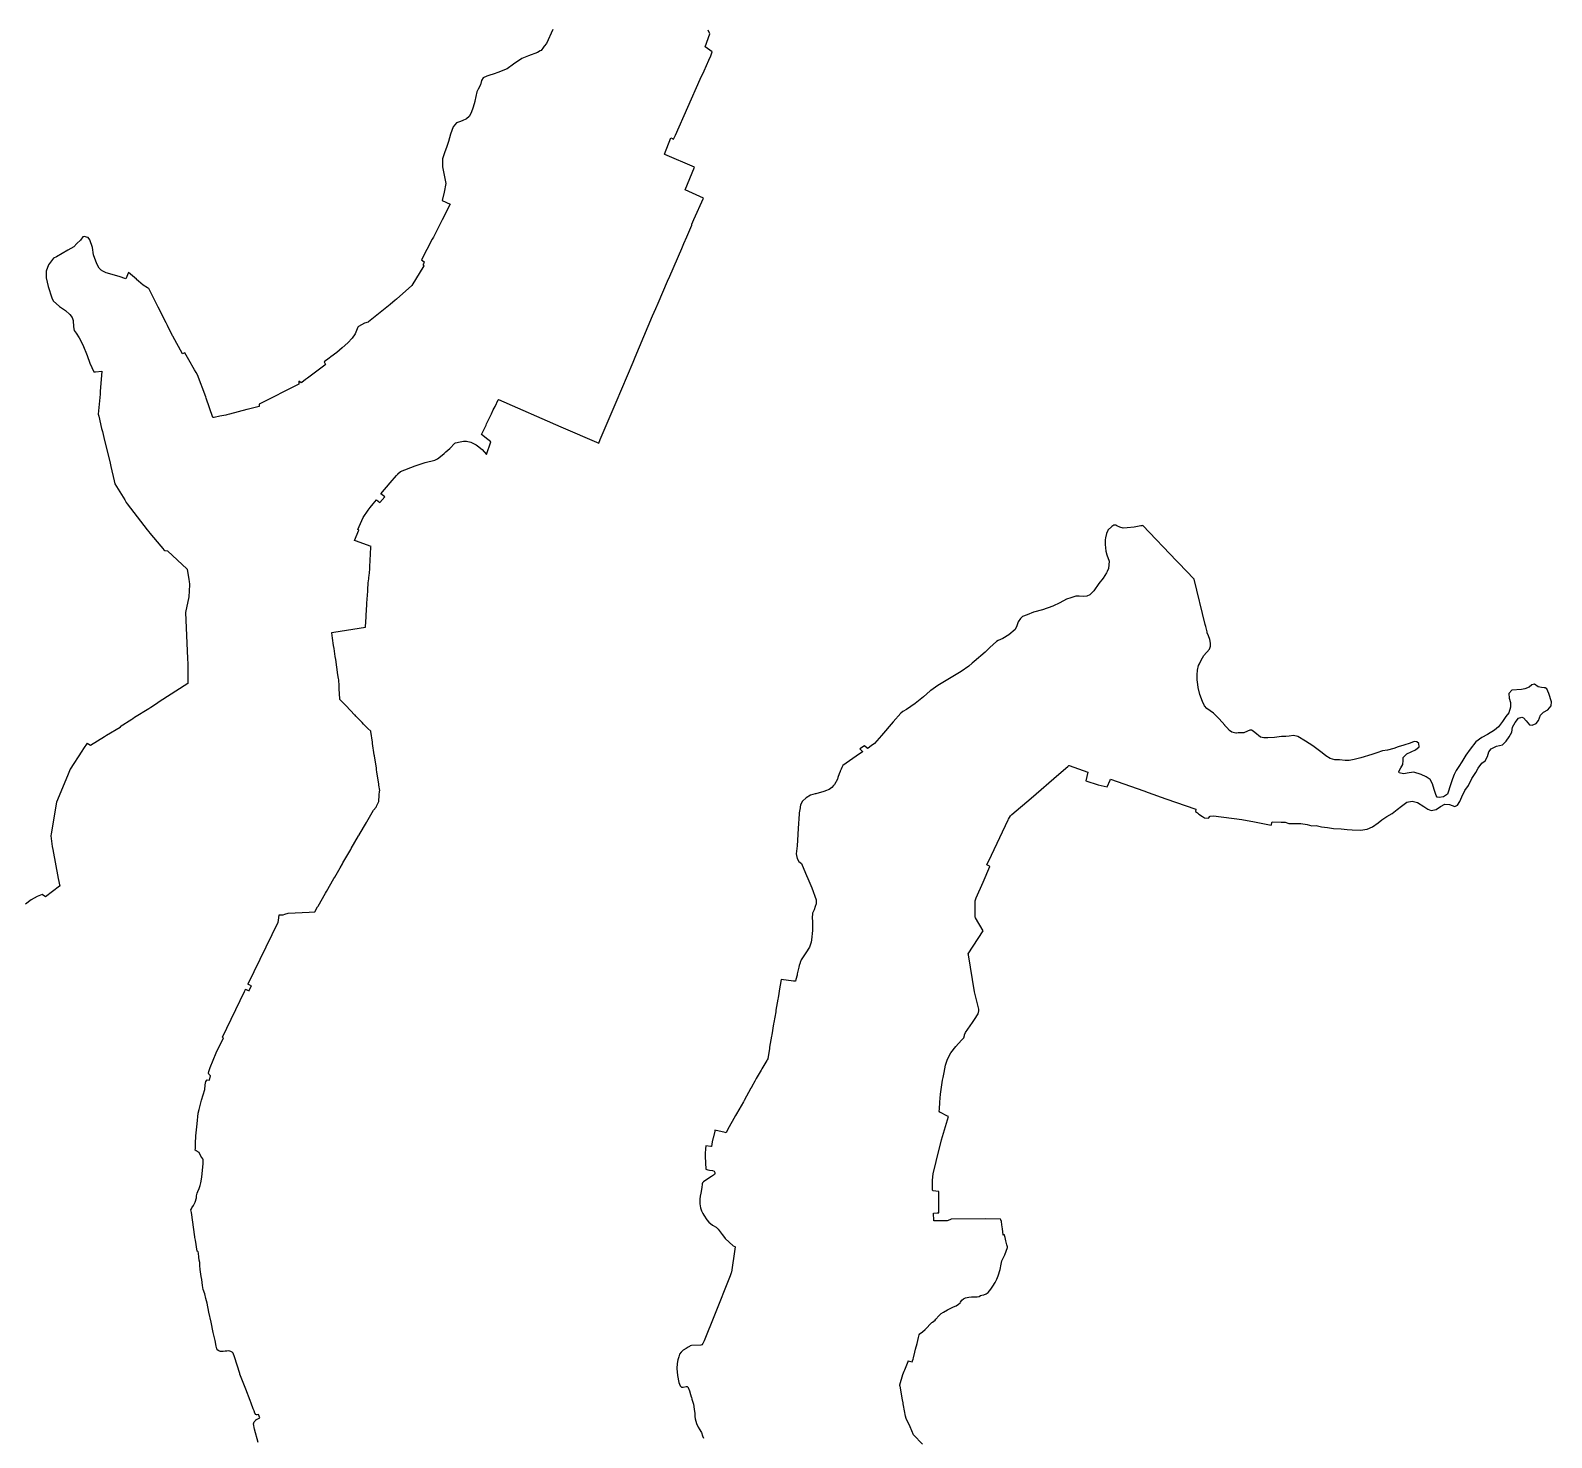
# Model space of a CAD drawing. Header units: inches. Extents: x 1341578 to 1502124, y 557203 to 748561.
# Drawn here: x 1480114 to 1483022, y 605552 to 608243 of the extents above; entities that cross this region are included whole.
import ezdxf

# ---------------------------------------------------------------- set-up
doc = ezdxf.new("R2010")
doc.units = ezdxf.units.IN
doc.header["$MEASUREMENT"] = 0
doc.layers.add('Zipcode', color=7, linetype='Continuous')

msp = doc.modelspace()

# ---------------------------------------------------------------- linework, layer by layer
at = {"layer": 'Zipcode'}
for points in [[(1481113.2, 608245.1), (1481100.7, 608218.5), (1481096.6, 608213.1), (1481095.3, 608211.4), (1481090.5, 608205), (1481088.8, 608204), (1481084, 608200.9), (1481066.3, 608194.6), (1481053.7, 608189.8), (1481038.1, 608178.9), (1481025.8, 608169.5), (1481008.2, 608162.8), (1481000.8, 608160.4), (1480990.9, 608157.2), (1480986.7, 608155.9), (1480979.8, 608152.8), (1480976.8, 608147.6), (1480975, 608139.4), (1480970.6, 608130.6), (1480967.5, 608125.8), (1480964.1, 608108.1), (1480963.9, 608107.3), (1480960.6, 608096.4), (1480957, 608085.8), (1480953.4, 608078.6), (1480948.1, 608074.2), (1480939.9, 608070.4), (1480934.4, 608068.6), (1480928.9, 608066.8), (1480922.5, 608058.8), (1480917.6, 608044.7), (1480913.4, 608031.1), (1480910.4, 608021.4), (1480905.7, 608008.8), (1480901.9, 607997.6), (1480902.2, 607982.4), (1480905.5, 607966.2), (1480906.8, 607959.8), (1480908.6, 607950.5), (1480905.6, 607933.6), (1480901.7, 607917.7), (1480916.8, 607910.9), (1480916.2, 607909.7), (1480901.6, 607881.1), (1480884.6, 607847.9), (1480882.4, 607843.8), (1480862.2, 607804.7), (1480867.2, 607800.8), (1480867.1, 607800.6), (1480865.5, 607796.5), (1480864.8, 607794.7), (1480865.6, 607794), (1480866.5, 607793.3), (1480843.7, 607755.2), (1480814.3, 607729.5), (1480810.7, 607726.4), (1480807.1, 607723.4), (1480801.9, 607719.2), (1480801.9, 607719.2), (1480760.7, 607685.6), (1480760, 607685.1), (1480752.7, 607683.5), (1480741.4, 607676.7), (1480740.3, 607675.7), (1480740.2, 607675.5), (1480734.9, 607662.7), (1480729.2, 607654.4), (1480721, 607645.7), (1480710.4, 607636), (1480700, 607627.1), (1480688.7, 607618.7), (1480685.5, 607616.3), (1480676.2, 607609.4), (1480676.7, 607608.2), (1480678.3, 607604.3), (1480677, 607603.2), (1480644.2, 607578.4), (1480640.5, 607575.6), (1480633.1, 607570), (1480631.9, 607569.1), (1480627.4, 607572.6), (1480627.4, 607566.5), (1480551.7, 607528.5), (1480551.8, 607524.3), (1480551.5, 607524.2), (1480528.4, 607518.1), (1480528.2, 607518), (1480495.1, 607509.2), (1480489.7, 607507.8), (1480488.1, 607507.3), (1480476.4, 607505.2), (1480465.3, 607503.1), (1480462.8, 607502.7), (1480450.6, 607539.9), (1480449.9, 607542.3), (1480433.5, 607584.3), (1480431.1, 607588.9), (1480428.1, 607594.1), (1480417, 607613.3), (1480409.4, 607626.7), (1480405.2, 607624.7), (1480405, 607625), (1480386.5, 607658.4), (1480385.9, 607659.4), (1480376.1, 607679), (1480373.6, 607683.9), (1480358.4, 607714.1), (1480340.5, 607749.5), (1480338.3, 607750.8), (1480329.9, 607756.2), (1480321, 607763.7), (1480317.1, 607767), (1480316.8, 607767.2), (1480301.5, 607780.2), (1480296.6, 607768.4), (1480283.9, 607772.7), (1480259, 607779.7), (1480251.5, 607783.6), (1480250.8, 607783.9), (1480249.6, 607785), (1480245.7, 607788.8), (1480241.2, 607797), (1480235.1, 607813.9), (1480232.7, 607828.1), (1480227.8, 607842.5), (1480227.6, 607842.8), (1480224.8, 607846.9), (1480221.5, 607847.9), (1480218, 607849), (1480214.5, 607848.3), (1480209.8, 607842.1), (1480203.3, 607835.6), (1480197.2, 607829.6), (1480185.9, 607823.2), (1480164.3, 607810.5), (1480158.5, 607807.4), (1480148.8, 607794.6), (1480144.7, 607782.8), (1480144.6, 607770.1), (1480148.2, 607753.6), (1480155, 607732.1), (1480158.1, 607726.1), (1480169.6, 607715.4), (1480181.2, 607707.5), (1480189.9, 607700.2), (1480194.3, 607694.1), (1480195.9, 607688.2), (1480196.5, 607676.6), (1480198.2, 607669.3), (1480201.7, 607664), (1480207.6, 607655.4), (1480214.4, 607641.9), (1480222.5, 607621.6), (1480228.1, 607607.1), (1480235.8, 607590.2), (1480239, 607590.5), (1480251.1, 607591.5), (1480251, 607590.7), (1480247.9, 607553.4), (1480247.4, 607547.8), (1480243.9, 607509), (1480244.8, 607505.2), (1480250.5, 607481.8), (1480251.8, 607476.3), (1480254.5, 607464.9), (1480266.6, 607415.3), (1480268, 607409.5), (1480274.7, 607381.7), (1480276, 607376.3), (1480294.5, 607345.7), (1480297.4, 607340.6), (1480299.4, 607338), (1480337.6, 607288.3), (1480340.6, 607284.4), (1480342.5, 607281.9), (1480363.6, 607256.7), (1480367.4, 607252.1), (1480369.4, 607249.8), (1480371.2, 607248.3), (1480376.5, 607247.8), (1480377.1, 607247.2), (1480413.5, 607213.3), (1480414.1, 607212.8), (1480414.2, 607212.4), (1480417.1, 607193.7), (1480417.9, 607188.6), (1480418, 607187.8), (1480418.3, 607185.6), (1480418.2, 607182.9), (1480417.2, 607159.9), (1480410.8, 607129.7), (1480414.7, 607042.1), (1480414.9, 607037.9), (1480415, 607035.3), (1480415.4, 606994.1), (1480360.2, 606959), (1480357.8, 606957.3), (1480347.5, 606950.2), (1480344.5, 606948.1), (1480342.9, 606947), (1480340.4, 606945.5), (1480313.4, 606928.9), (1480309.8, 606926.6), (1480309.6, 606926.5), (1480308, 606925.5), (1480286.1, 606911.1), (1480285.8, 606910.3), (1480259.7, 606894.4), (1480255.7, 606891.9), (1480228.9, 606875.5), (1480223.1, 606879.6), (1480222.8, 606879.8), (1480216, 606869.8), (1480212.3, 606864.6), (1480190.3, 606830.4), (1480185.1, 606817.8), (1480164.1, 606767.2), (1480153.9, 606706.8), (1480153.2, 606702.5), (1480156.1, 606682.5), (1480157, 606676.9), (1480167.6, 606620.9), (1480170.3, 606606.8), (1480169.9, 606606.5), (1480143.3, 606586.3), (1480136.7, 606590.7), (1480127.3, 606586.7), (1480115.7, 606580.4), (1480104.6, 606572)], [(1480549.5, 605542.6), (1480542.6, 605568), (1480541.1, 605578.4), (1480542.1, 605582.2), (1480543.8, 605583.9), (1480545.4, 605585.5), (1480545.5, 605585.6), (1480552.9, 605589.4), (1480550.4, 605596.3), (1480547.7, 605595.6), (1480546.5, 605595.3), (1480545.3, 605595.9), (1480545.1, 605596.2), (1480543.2, 605598.7), (1480541.8, 605602.9), (1480540.3, 605607.2), (1480536.3, 605617.7), (1480534.2, 605623.1), (1480526.1, 605644.5), (1480523.7, 605650.7), (1480518.6, 605663.9), (1480514.9, 605673.5), (1480514.6, 605674.5), (1480504.3, 605706.6), (1480501.8, 605713.3), (1480500.2, 605715), (1480497.2, 605716.8), (1480493.4, 605717.6), (1480489.6, 605717.5), (1480486.6, 605716.9), (1480482.5, 605716.5), (1480479, 605716.3), (1480477.9, 605716.6), (1480475.6, 605717.2), (1480474.7, 605717.8), (1480472.7, 605719.2), (1480470.9, 605721.9), (1480469.7, 605726.8), (1480467.5, 605737.8), (1480463.8, 605752.8), (1480459.6, 605772.7), (1480455.7, 605791.9), (1480451.9, 605809.1), (1480449.8, 605818.2), (1480447.7, 605826.9), (1480444.5, 605835.4), (1480443.1, 605842.9), (1480442, 605854.3), (1480441, 605859.9), (1480438.8, 605873.5), (1480438.2, 605881.1), (1480438.1, 605886.5), (1480437.1, 605891.5), (1480436, 605897.2), (1480435.5, 605904.7), (1480435.1, 605907.5), (1480432.8, 605908.7), (1480429.6, 605929.4), (1480428.8, 605934.8), (1480428.6, 605935.9), (1480422.1, 605982.2), (1480421.2, 605987.3), (1480422, 605989.5), (1480423, 605991.3), (1480426.4, 605995.9), (1480429, 606002.4), (1480431.8, 606010.7), (1480431.9, 606014), (1480432.2, 606016.7), (1480433, 606019.5), (1480434.6, 606022.3), (1480437.1, 606028.1), (1480439.1, 606034.2), (1480440.1, 606039.2), (1480442.3, 606049.8), (1480444.4, 606076.4), (1480444.6, 606083.2), (1480443.7, 606085.2), (1480440.4, 606090), (1480437.1, 606097.1), (1480431.3, 606100.4), (1480429.4, 606101.5), (1480429.7, 606105.3), (1480430.1, 606110.4), (1480430.2, 606112.7), (1480430.2, 606114.5), (1480430.7, 606129.2), (1480433, 606152), (1480435.2, 606172.1), (1480436.7, 606179.6), (1480441.4, 606197.3), (1480447.5, 606217.9), (1480448.3, 606226.1), (1480448.3, 606226.5), (1480449.9, 606233), (1480452, 606236.2), (1480456.4, 606235.3), (1480458.6, 606244.1), (1480455.2, 606247), (1480454.8, 606249), (1480455.3, 606252.1), (1480457.9, 606259.9), (1480469.6, 606288), (1480483.3, 606316.2), (1480481.9, 606317.2), (1480481.3, 606317.6), (1480523.4, 606404.8), (1480525.5, 606409.2), (1480525.6, 606409.4), (1480529.4, 606407.7), (1480532.2, 606406.5), (1480532.8, 606407.6), (1480537, 606415.7), (1480534, 606417.2), (1480530.2, 606419.1), (1480530.6, 606419.9), (1480588.2, 606537.6), (1480588.6, 606540.6), (1480589.7, 606551.7), (1480597.3, 606551.8), (1480600.5, 606552.7), (1480607.3, 606554.6), (1480647.4, 606557), (1480657.9, 606557.6), (1480658, 606557.7), (1480663.3, 606566.9), (1480664.3, 606568.6), (1480678.3, 606592.9), (1480680.3, 606596.3), (1480694.5, 606620.9), (1480696, 606623.5), (1480706.3, 606641.5), (1480710.9, 606649.4), (1480711.8, 606651), (1480726.6, 606676.7), (1480727.6, 606678.3), (1480741.6, 606702.7), (1480742.5, 606704.3), (1480742.9, 606704.9), (1480756.6, 606728.1), (1480757.6, 606729.8), (1480770.5, 606751.6), (1480775, 606757.6), (1480776.1, 606759), (1480776.2, 606759.4), (1480780.4, 606768.8), (1480780.8, 606780.7), (1480781.8, 606788), (1480782, 606789.6), (1480780.5, 606799.7), (1480780.1, 606802.2), (1480776.8, 606824.7), (1480776, 606829.8), (1480775.7, 606832.1), (1480772.1, 606855.7), (1480771.8, 606857.9), (1480768.6, 606879.5), (1480768.2, 606881.8), (1480765.1, 606902.5), (1480765, 606902.7), (1480759.5, 606908.3), (1480751.4, 606916.7), (1480748.4, 606919.8), (1480745.6, 606922.7), (1480736.6, 606932), (1480735.3, 606933.4), (1480734.2, 606934.5), (1480717.8, 606951.4), (1480705.7, 606963.8), (1480705.7, 606964.8), (1480704.7, 606983.7), (1480704.4, 606989.9), (1480703.8, 607000.9), (1480703.4, 607003.9), (1480702.3, 607010.8), (1480697.9, 607039.8), (1480697, 607046.1), (1480694.7, 607061.3), (1480693.9, 607066.7), (1480691.9, 607080.9), (1480690.4, 607091.3), (1480690.4, 607091.7), (1480694.1, 607092.3), (1480754.7, 607102.2), (1480754.7, 607102.3), (1480756, 607121.9), (1480756.2, 607124.4), (1480757.6, 607145.1), (1480757.7, 607147.6), (1480759.3, 607171), (1480759.5, 607173.6), (1480760.3, 607186.5), (1480761.2, 607194.3), (1480761.6, 607197.7), (1480761.9, 607200.1), (1480763.3, 607212.9), (1480763.1, 607219), (1480763.1, 607220), (1480763.6, 607227.5), (1480763.7, 607229.3), (1480765.4, 607255.2), (1480765.5, 607256.4), (1480735.6, 607267.3), (1480733.8, 607267.9), (1480742.1, 607287.5), (1480740.3, 607288.4), (1480750.2, 607311.8), (1480759.9, 607325.6), (1480763.6, 607330.7), (1480769.4, 607337.5), (1480769.4, 607337.5), (1480776, 607345.3), (1480782.5, 607340.1), (1480791.7, 607351.4), (1480784.3, 607356.8), (1480801.9, 607377.9), (1480814.1, 607391.7), (1480816.8, 607394.8), (1480817, 607395), (1480821.7, 607399.5), (1480849.8, 607410.5), (1480869.2, 607416.8), (1480887.4, 607421), (1480892.5, 607423.6), (1480898.3, 607428.1), (1480905.3, 607434.3), (1480908.6, 607437.3), (1480916, 607443.9), (1480926, 607453.7), (1480926.7, 607454.4), (1480935.6, 607456.2), (1480942.1, 607457.5), (1480947.7, 607457.4), (1480947.8, 607457.4), (1480956.4, 607455.6), (1480966.5, 607450.6), (1480968.8, 607448.9), (1480978, 607441.9), (1480986.3, 607432.2), (1480994.3, 607456.5), (1480989, 607460.6), (1480976.5, 607470.4), (1480985.4, 607488), (1480986.5, 607490.5), (1480995.6, 607509.8), (1480999.3, 607517.6), (1481002.5, 607524.1), (1481008.7, 607536.6), (1481009, 607537.3), (1481128.6, 607485.1), (1481128.6, 607485.1), (1481200.8, 607453.6), (1481201.1, 607454.1), (1481203.8, 607460.8), (1481234.1, 607532.3), (1481266.4, 607608.7), (1481270.5, 607618.4), (1481303.9, 607697.4), (1481310, 607711.3), (1481314.3, 607721.3), (1481332.5, 607763.4), (1481336.7, 607773.1), (1481359.5, 607825.9), (1481363.8, 607835.8), (1481369.3, 607848.5), (1481378.8, 607870.6), (1481379.1, 607871.2), (1481378.7, 607872.2), (1481378.6, 607872.7), (1481382.6, 607881.6), (1481401.3, 607922.4), (1481366.2, 607938.6), (1481384.1, 607981.5), (1481327.5, 608006.1), (1481326.4, 608006.5), (1481338.7, 608037.6), (1481341.7, 608036.4), (1481341.9, 608036.3), (1481344, 608035.4), (1481347.4, 608043), (1481395, 608150.2), (1481402.1, 608166.1), (1481411.2, 608186.4), (1481414.9, 608194.7), (1481417.6, 608202.1), (1481404.5, 608211.8), (1481413, 608236.9), (1481410.3, 608244)], [(1481819.7, 605539.3), (1481802.4, 605557.3), (1481799.7, 605565), (1481796.1, 605572.7), (1481788.7, 605588.6), (1481787.1, 605593.2), (1481783.7, 605613.5), (1481783.1, 605616.7), (1481782.9, 605617.8), (1481782.8, 605618.1), (1481781.7, 605624), (1481778.2, 605642.8), (1481777.6, 605647), (1481776.8, 605650.3), (1481776.7, 605650.9), (1481776.5, 605652.9), (1481782.3, 605672.7), (1481785, 605678.7), (1481786, 605681.2), (1481792.1, 605697.5), (1481792.2, 605697.7), (1481792.6, 605698.6), (1481800.2, 605697.1), (1481800.9, 605699), (1481802, 605702), (1481802.1, 605702.2), (1481802.7, 605704.4), (1481805, 605715.3), (1481805.1, 605715.5), (1481806.6, 605721.3), (1481809.3, 605731.6), (1481812.3, 605743.2), (1481813.7, 605748.7), (1481815, 605750.5), (1481815.5, 605751.2), (1481819.8, 605754.2), (1481825.1, 605758.7), (1481837.8, 605771.8), (1481839, 605772.8), (1481843.8, 605776.7), (1481845.5, 605778.1), (1481851.1, 605784.8), (1481855.5, 605789), (1481859.7, 605791.9), (1481867.6, 605796.4), (1481869.1, 605797.1), (1481879.2, 605801.9), (1481884.1, 605803.8), (1481888.6, 605807.1), (1481891.6, 605809.5), (1481892.7, 605811.1), (1481895.3, 605814.8), (1481898.4, 605817.2), (1481902.1, 605819), (1481908.1, 605820.6), (1481913.5, 605820.8), (1481924.5, 605821.1), (1481928.1, 605822), (1481930.7, 605823.7), (1481933.4, 605824.4), (1481937.2, 605825), (1481941.6, 605826.8), (1481945.3, 605829.7), (1481950.6, 605836.1), (1481954.5, 605841.5), (1481958.9, 605848.7), (1481961.7, 605854.8), (1481964.6, 605861.4), (1481968.1, 605873.2), (1481970.5, 605883.6), (1481971.7, 605889.9), (1481977.2, 605901.6), (1481982.5, 605915.7), (1481982.3, 605916.5), (1481982.2, 605916.8), (1481981.3, 605920.6), (1481979.4, 605928.2), (1481977.8, 605934.5), (1481977.3, 605936.4), (1481976.5, 605939.6), (1481975.4, 605939.4), (1481974.3, 605939.2), (1481974.2, 605940), (1481972.5, 605951.4), (1481971.5, 605958.8), (1481970.6, 605965.5), (1481969.8, 605968.6), (1481969.1, 605969.8), (1481940, 605970.6), (1481874.4, 605969.9), (1481872.2, 605968.3), (1481867.1, 605966.4), (1481844.3, 605966.4), (1481841.3, 605966.4), (1481841.3, 605967.7), (1481841.3, 605969.3), (1481841, 605979.5), (1481841, 605979.8), (1481841, 605981.2), (1481848, 605981.5), (1481851.3, 605981.6), (1481851.2, 606022.7), (1481839.3, 606023.8), (1481838.7, 606025.5), (1481839.1, 606044.4), (1481840.3, 606056.2), (1481845.7, 606079.8), (1481856.4, 606121.3), (1481869.3, 606166), (1481867.5, 606166.6), (1481853.1, 606174.3), (1481851.8, 606176.5), (1481852, 606179.8), (1481852.9, 606193.6), (1481854.4, 606208.5), (1481856.4, 606221.9), (1481857.8, 606235.3), (1481859, 606240.9), (1481861.1, 606250.4), (1481863.9, 606264), (1481867.5, 606275.4), (1481874.2, 606287.8), (1481883.8, 606300), (1481894.5, 606311.9), (1481898.5, 606316.6), (1481899.9, 606320.9), (1481900.2, 606321.9), (1481901.7, 606326.5), (1481915.2, 606345.8), (1481919.1, 606351.7), (1481926.3, 606362.6), (1481927.6, 606368.2), (1481927.6, 606371), (1481924.1, 606384), (1481919.2, 606404.3), (1481907.7, 606475), (1481907.4, 606477.3), (1481926.4, 606506.5), (1481935.9, 606521), (1481921.4, 606546.3), (1481920.5, 606547.7), (1481920.4, 606563.7), (1481920.4, 606563.9), (1481920.3, 606577.3), (1481920.3, 606578.7), (1481920.3, 606578.7), (1481922.6, 606584.1), (1481935.6, 606614.4), (1481948.3, 606644.3), (1481947.9, 606644.5), (1481942.6, 606647.3), (1481951.5, 606665.9), (1481983.8, 606733.5), (1481984.3, 606734.4), (1481988.2, 606741.3), (1481990.5, 606743.4), (1482027.3, 606775.1), (1482080.6, 606820.5), (1482097.8, 606835.6), (1482099.1, 606836.7), (1482099.5, 606837.1), (1482100.4, 606837.6), (1482135.8, 606824.6), (1482132.1, 606807.9), (1482155.6, 606800.6), (1482172.7, 606796.4), (1482178.5, 606809.5), (1482179.1, 606810.9), (1482242.8, 606788.6), (1482251.5, 606785.5), (1482284.7, 606773.9), (1482342.4, 606753.6), (1482341.5, 606749.5), (1482345.3, 606746.7), (1482346.6, 606745.8), (1482348.4, 606744.5), (1482355.4, 606739.6), (1482358.8, 606737.1), (1482366.7, 606736.5), (1482369, 606740.1), (1482369.9, 606740.2), (1482376.1, 606740.8), (1482376.3, 606740.8), (1482430.1, 606734), (1482454.7, 606729.3), (1482486.5, 606723.4), (1482488.6, 606729.6), (1482505.4, 606729.2), (1482507, 606729.2), (1482510.4, 606729.1), (1482511.8, 606729), (1482512.9, 606728.7), (1482519.9, 606726.2), (1482527.1, 606726.3), (1482538.7, 606726.3), (1482543.1, 606726.3), (1482555, 606724.4), (1482564.1, 606722), (1482572.5, 606722.5), (1482582.6, 606720.3), (1482594.1, 606718.6), (1482605.4, 606717), (1482619.9, 606716.1), (1482631.6, 606714.8), (1482641.3, 606714), (1482657.1, 606713.5), (1482669.8, 606715.5), (1482680.4, 606720.3), (1482690.9, 606727.6), (1482698.1, 606733.5), (1482707.5, 606739.8), (1482717.5, 606745.8), (1482727.2, 606752.9), (1482735.4, 606759.6), (1482746, 606766.9), (1482755.8, 606769.3), (1482766.4, 606766.5), (1482778.2, 606759), (1482785.6, 606753.6), (1482792.4, 606751), (1482801.7, 606753.2), (1482810.4, 606758.9), (1482818.7, 606763.6), (1482827.6, 606762.6), (1482837.8, 606759.2), (1482842.9, 606761.3), (1482846.9, 606768.3), (1482851.1, 606777.7), (1482856.8, 606789.7), (1482863.5, 606799.3), (1482870, 606812.3), (1482877.5, 606824.1), (1482882.4, 606832.5), (1482889.4, 606841.6), (1482895.2, 606846.1), (1482900.2, 606854.5), (1482902.8, 606863.2), (1482907, 606869.2), (1482917.4, 606874.4), (1482928.7, 606877), (1482935.7, 606884.1), (1482941.6, 606892.3), (1482946.2, 606901.3), (1482947.8, 606910.8), (1482952.6, 606919.8), (1482959.5, 606927.7), (1482965.6, 606930), (1482969, 606928.7), (1482973.9, 606922.8), (1482980.4, 606915.2), (1482985.1, 606914.5), (1482992.8, 606917.4), (1482997.4, 606923.1), (1483001.6, 606933.5), (1483007.2, 606939.5), (1483015, 606943.8), (1483021.6, 606951.5), (1483022.5, 606959), (1483017.4, 606974.9), (1483013.3, 606984), (1483009.9, 606986.1), (1483008, 606986.1), (1483003.3, 606986.3), (1482997, 606987.6), (1482989.5, 606992.8), (1482985, 606991.5), (1482979.3, 606987.3), (1482971.5, 606983.7), (1482965.2, 606982.4), (1482946.2, 606981.5), (1482940.8, 606974.8), (1482941.4, 606966.3), (1482943.9, 606957.7), (1482943.9, 606949.1), (1482940.5, 606938), (1482934.9, 606931.2), (1482928.4, 606921.7), (1482921.3, 606911.1), (1482913.1, 606905.2), (1482900.2, 606896.6), (1482889.2, 606891.1), (1482877.7, 606882.7), (1482867.1, 606868.7), (1482858.6, 606856.8), (1482850.9, 606844.4), (1482845, 606835.6), (1482839.8, 606827.9), (1482836, 606819.9), (1482833.2, 606812), (1482827.9, 606796.8), (1482825.1, 606788.1), (1482823.8, 606782.3), (1482815.6, 606777.6), (1482807.5, 606776), (1482804, 606776.8), (1482801.9, 606779.7), (1482798.3, 606791.5), (1482794.9, 606802.5), (1482790.2, 606810.3), (1482782.4, 606815.9), (1482773.4, 606819.9), (1482758.9, 606824.6), (1482750.2, 606823.4), (1482739.2, 606821.2), (1482731.4, 606823.2), (1482730.5, 606826), (1482734.4, 606832.8), (1482738.2, 606839), (1482739, 606846.9), (1482738.9, 606852.7), (1482745.9, 606859.9), (1482762, 606867.4), (1482769.4, 606873.3), (1482768.7, 606879.2), (1482764.9, 606882.5), (1482759.5, 606883), (1482751.9, 606880), (1482740.1, 606876.1), (1482729.2, 606873.3), (1482721.2, 606869.7), (1482709, 606866.9), (1482699.1, 606865.2), (1482688.3, 606861.8), (1482678.8, 606858.2), (1482657.8, 606852.1), (1482645, 606848.5), (1482635.7, 606846.9), (1482628, 606847.1), (1482616.7, 606847.9), (1482607.8, 606848.3), (1482599.2, 606850.9), (1482590.6, 606855.9), (1482583.6, 606861.7), (1482566.1, 606875.2), (1482552.3, 606883.8), (1482537.6, 606892.7), (1482528.9, 606894.5), (1482521, 606893.3), (1482514.7, 606893), (1482506, 606892.8), (1482492.7, 606890.6), (1482480.1, 606890.1), (1482476.9, 606890.2), (1482472.4, 606890.2), (1482466.2, 606891.6), (1482462.3, 606894.5), (1482458.8, 606897), (1482451.7, 606903), (1482448.9, 606905), (1482445.6, 606904.7), (1482441, 606903), (1482434.2, 606900.1), (1482430.8, 606899.5), (1482423.5, 606900.1), (1482419.8, 606899.2), (1482419.1, 606899), (1482411.2, 606901.1), (1482406.6, 606904.5), (1482401.7, 606909.7), (1482397.9, 606913.9), (1482397.6, 606914.2), (1482386.7, 606926.5), (1482376, 606937.6), (1482363.6, 606946.4), (1482359.1, 606951.5), (1482355, 606959.5), (1482350.2, 606973.1), (1482347, 606986.6), (1482346, 606992.3), (1482345.1, 607001.5), (1482344.9, 607011), (1482345.7, 607019.5), (1482347.5, 607028.5), (1482349.1, 607031.8), (1482352.5, 607038.9), (1482357.8, 607047.5), (1482368.5, 607060), (1482370.3, 607065.3), (1482370.4, 607071.3), (1482368.9, 607078.6), (1482366.4, 607085.1), (1482364.3, 607091.3), (1482363.8, 607093.2), (1482362.7, 607097.8), (1482361.4, 607102.9), (1482360.4, 607107.1), (1482338.9, 607193.6), (1482309.2, 607224.8), (1482305.3, 607228.9), (1482241.1, 607296.2), (1482239.1, 607295.9), (1482237.5, 607295.7), (1482224.3, 607293.3), (1482211.1, 607291.6), (1482203.2, 607291.5), (1482196.8, 607293.1), (1482191.2, 607295.8), (1482189.2, 607296.7), (1482185.3, 607296.8), (1482183.5, 607295.7), (1482181.7, 607294.6), (1482174.4, 607287.4), (1482174.2, 607287.1), (1482171.5, 607281.1), (1482169.5, 607272.6), (1482169.3, 607269), (1482168.8, 607260.3), (1482170.4, 607247.3), (1482172.5, 607240), (1482176.5, 607228.2), (1482176.1, 607220.9), (1482175.4, 607214.3), (1482172.7, 607208.6), (1482171.4, 607205.9), (1482165.1, 607195.5), (1482157.2, 607185.2), (1482147.2, 607171.4), (1482140.9, 607165), (1482139.6, 607163.7), (1482134.1, 607161.4), (1482127.4, 607160.5), (1482119.5, 607161.1), (1482112.7, 607161), (1482103.5, 607158.3), (1482095.4, 607155.3), (1482082.1, 607148.5), (1482069.2, 607141.8), (1482049.5, 607134.8), (1482031.8, 607130.5), (1482019.8, 607125.7), (1482011, 607122), (1482006.9, 607118.8), (1482002.8, 607111.9), (1482001.4, 607108.1), (1482000, 607104.4), (1481996.8, 607097.2), (1481984.9, 607087.4), (1481973.2, 607080.3), (1481964.3, 607076.1), (1481961, 607074.5), (1481948.6, 607063), (1481939.6, 607054.3), (1481918.5, 607036), (1481914.9, 607033), (1481908.1, 607027.3), (1481893.9, 607017.4), (1481848.9, 606990.3), (1481835.6, 606980.8), (1481834.6, 606979.9), (1481821.8, 606968.6), (1481805.8, 606955.7), (1481789.4, 606944.4), (1481782.5, 606940.3), (1481778.1, 606937.6), (1481764, 606921.1), (1481741.2, 606894.7), (1481727.9, 606879.3), (1481721.7, 606874.8), (1481716, 606870.6), (1481714.9, 606869.7), (1481713.9, 606870.7), (1481709, 606875.2), (1481700, 606869.3), (1481704.9, 606863.8), (1481705.1, 606863.6), (1481693, 606855.3), (1481693, 606855.3), (1481667.4, 606837.5), (1481665.3, 606833.7), (1481664, 606830.3), (1481662.7, 606826.6), (1481662.4, 606825.9), (1481660.6, 606821.1), (1481658.1, 606814.4), (1481657, 606811.4), (1481651.3, 606801.1), (1481649.9, 606798.8), (1481646.7, 606795), (1481641.6, 606791.5), (1481634.5, 606788.6), (1481632.8, 606788.1), (1481631.1, 606787.6), (1481615.9, 606783.4), (1481614.6, 606783.1), (1481605.6, 606780.3), (1481597.7, 606775.8), (1481590.4, 606768.9), (1481586.5, 606761.9), (1481585.9, 606757.8), (1481585.7, 606756.6), (1481584.2, 606746.7), (1481583.9, 606745), (1481582.3, 606716.7), (1481580.9, 606694.5), (1481579.9, 606683.9), (1481579.4, 606678.7), (1481578.5, 606668.5), (1481579, 606665.2), (1481579.9, 606659.2), (1481583.3, 606653.8), (1481583.6, 606653.5), (1481588.2, 606649.7), (1481596.2, 606631.7), (1481598.1, 606627.2), (1481600.7, 606621.3), (1481608.3, 606603.6), (1481616.6, 606580.2), (1481616.4, 606572.9), (1481614.9, 606567.5), (1481612.9, 606561.3), (1481609.8, 606554.7), (1481609.6, 606553.1), (1481608.6, 606547.4), (1481608.6, 606547.2), (1481609.2, 606537.7), (1481609.5, 606521.7), (1481607.5, 606503.6), (1481606.7, 606499.7), (1481605.1, 606493.4), (1481603.8, 606490.1), (1481596.9, 606479.1), (1481587.8, 606465.4), (1481586, 606460.4), (1481585.8, 606460.1), (1481583.9, 606454.9), (1481583.2, 606451.8), (1481580.3, 606438.6), (1481579.9, 606436.6), (1481577.7, 606428.2), (1481577, 606424.8), (1481573.4, 606425), (1481549.6, 606427.9), (1481547.7, 606416.9), (1481547.3, 606414.3), (1481543.7, 606393.2), (1481543.2, 606390.6), (1481539.5, 606369.1), (1481539.1, 606366.5), (1481535.6, 606345.8), (1481535.1, 606343.3), (1481531.5, 606321.9), (1481531.1, 606319.4), (1481527.5, 606298.6), (1481527.1, 606296), (1481523.8, 606276.5), (1481522.6, 606274.2), (1481522, 606273), (1481512.7, 606257.1), (1481511.4, 606254.8), (1481501.9, 606238.4), (1481499.3, 606233.9), (1481493.4, 606223.1), (1481492, 606220.5), (1481491.6, 606219.9), (1481478.9, 606196.8), (1481477.3, 606194), (1481464.4, 606171.4), (1481462.5, 606167.8), (1481447.3, 606140.3), (1481444.9, 606135.8), (1481444.5, 606135.1), (1481442.8, 606135.5), (1481423, 606140.1), (1481422.5, 606137.7), (1481419.8, 606124.8), (1481418.7, 606123.5), (1481418.7, 606123.4), (1481417.7, 606117.6), (1481416.1, 606108.5), (1481414.9, 606108.6), (1481405.6, 606109.7), (1481404.7, 606104), (1481404.6, 606095.4), (1481404.5, 606089.3), (1481404.8, 606077.5), (1481405.3, 606065.2), (1481409.5, 606064.2), (1481412.6, 606063.3), (1481418.6, 606062.8), (1481421.7, 606061.3), (1481422.7, 606059.2), (1481422.9, 606056.8), (1481422, 606055), (1481416.7, 606051.1), (1481403.5, 606042.9), (1481400.8, 606041), (1481399.5, 606039.2), (1481398.8, 606037.5), (1481398.6, 606036.8), (1481397.6, 606030.5), (1481395.8, 606019.6), (1481394.9, 606013.7), (1481394.1, 606007.8), (1481394.2, 605999.3), (1481395.5, 605991.3), (1481397, 605985.9), (1481400, 605980.4), (1481401.7, 605977.2), (1481407.2, 605968.5), (1481411.6, 605963.8), (1481418.6, 605958.4), (1481425.5, 605954.3), (1481429.4, 605950.4), (1481434.9, 605942.9), (1481437, 605940.1), (1481441, 605934.7), (1481442.4, 605932.9), (1481457.9, 605918.4), (1481460.8, 605917.2), (1481461.8, 605916.7), (1481461.1, 605912.2), (1481454.7, 605868.4), (1481454.1, 605866.9), (1481451.8, 605861), (1481421.9, 605785.8), (1481402.5, 605736.9), (1481399.6, 605731.8), (1481397.9, 605729.6), (1481395.7, 605728.8), (1481377.9, 605728.1), (1481375.8, 605727.4), (1481374.3, 605726.3), (1481371.9, 605724.6), (1481367.8, 605722.4), (1481362.2, 605719.2), (1481358.4, 605715.3), (1481355.5, 605711.4), (1481353.7, 605706.5), (1481351.8, 605700.5), (1481350.5, 605693.6), (1481350.4, 605684), (1481351.1, 605670.8), (1481353.8, 605657.3), (1481356.4, 605650.8), (1481359.3, 605648.4), (1481362.2, 605648.1), (1481367.8, 605649.8), (1481370.1, 605649.5), (1481370.5, 605649.2), (1481370.9, 605649), (1481374.4, 605641.1), (1481376.4, 605634.5), (1481377.7, 605630.1), (1481378, 605629.2), (1481379.1, 605625.7), (1481381.3, 605618), (1481381.7, 605615.8), (1481383.4, 605606.2), (1481384.3, 605598.3), (1481384.8, 605592.3), (1481385.3, 605587.6), (1481387.6, 605578.7), (1481390.8, 605571.7), (1481394.3, 605566.6), (1481396, 605563.5), (1481397.2, 605561.4), (1481399.4, 605555.5), (1481401, 605550.5)]]:
    msp.add_lwpolyline(points, dxfattribs=at)

doc.saveas('drawing.dxf')
